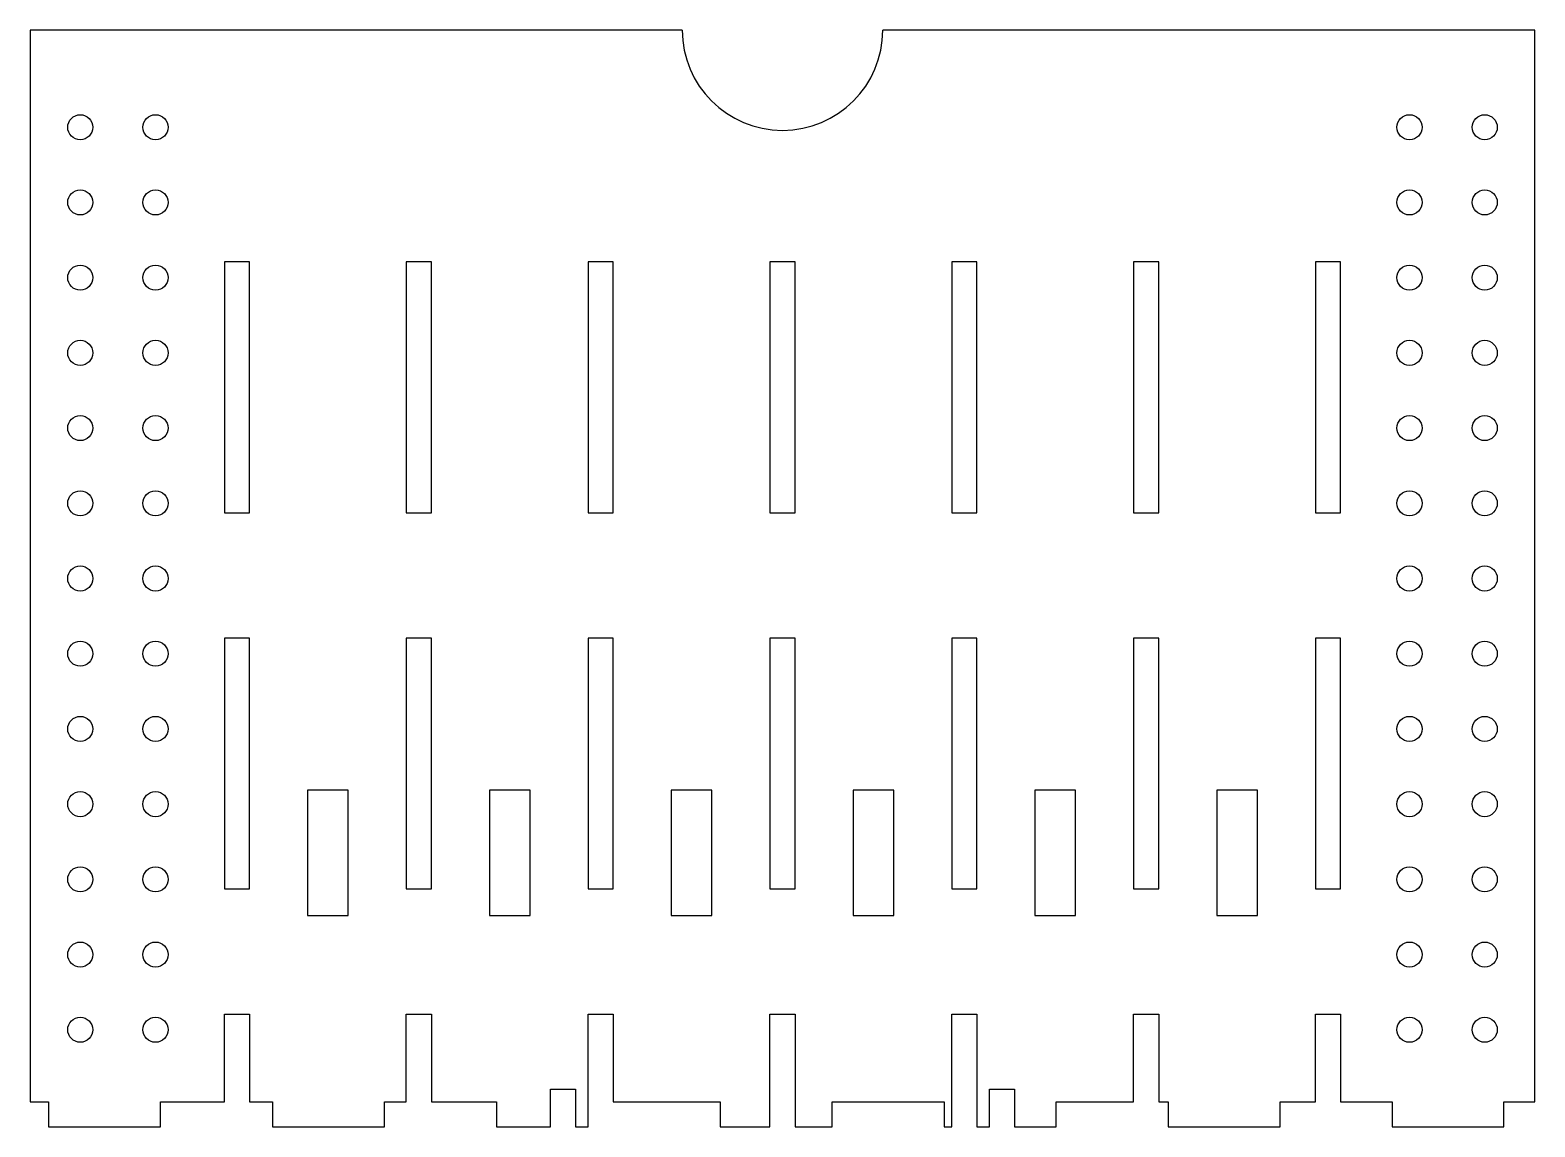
# Model space of a CAD drawing. Header units: millimetres. Extents: x -120 to 120, y -96 to 79.
import ezdxf

# ---------------------------------------------------------------- set-up
doc = ezdxf.new("R2010")
doc.units = ezdxf.units.MM
doc.layers.get('0').update_dxf_attribs({"linetype": 'CONTINUOUS'})

msp = doc.modelspace()

# ---------------------------------------------------------------- linework, layer by layer
for p, q in [((-120, 79), (-120, -92)), ((-16, 79), (-120, 79)), ((120, 79), (16, 79)), ((120, -92), (120, 79)), ((-89, -92), (-89, -78)), ((-89, -78), (-85, -78)), ((-85, -78), (-85, -92)), ((-60, -92), (-60, -78)), ((-60, -78), (-56, -78)), ((-56, -78), (-56, -92)), ((-31, -96), (-31, -78)), ((-31, -78), (-27, -78)), ((-27, -78), (-27, -92)), ((-2, -96), (-2, -78)), ((-2, -78), (2, -78)), ((2, -78), (2, -96)), ((27, -96), (27, -78)), ((27, -78), (31, -78)), ((31, -78), (31, -96)), ((56, -92), (56, -78)), ((56, -78), (60, -78)), ((60, -78), (60, -92)), ((85, -92), (85, -78)), ((85, -78), (89, -78)), ((89, -78), (89, -92)), ((-37, -96), (-37, -90)), ((-37, -90), (-33, -90)), ((-33, -90), (-33, -96)), ((33, -96), (33, -90)), ((33, -90), (37, -90)), ((37, -90), (37, -96)), ((-120, -92), (-117.07, -92)), ((-117.07, -92), (-117.07, -96)), ((-99.21, -96), (-99.21, -92)), ((-99.21, -92), (-89, -92)), ((-85, -92), (-81.36, -92)), ((-81.36, -92), (-81.36, -96)), ((-63.5, -96), (-63.5, -92)), ((-63.5, -92), (-60, -92)), ((-56, -92), (-45.64, -92)), ((-45.64, -92), (-45.64, -96)), ((-27, -92), (-9.93, -92)), ((-9.93, -92), (-9.93, -96)), ((7.93, -96), (7.93, -92)), ((7.93, -92), (25.79, -92)), ((25.79, -92), (25.79, -96)), ((43.64, -96), (43.64, -92)), ((43.64, -92), (56, -92)), ((60, -92), (61.5, -92)), ((61.5, -92), (61.5, -96)), ((79.36, -96), (79.36, -92)), ((79.36, -92), (85, -92)), ((89, -92), (97.21, -92)), ((97.21, -92), (97.21, -96)), ((115.07, -96), (115.07, -92)), ((115.07, -92), (120, -92)), ((-45.64, -96), (-37, -96)), ((-33, -96), (-31, -96)), ((2, -96), (7.93, -96)), ((31, -96), (33, -96)), ((37, -96), (43.64, -96)), ((-117.07, -96), (-99.21, -96)), ((-81.36, -96), (-63.5, -96)), ((-9.93, -96), (-2, -96)), ((25.79, -96), (27, -96)), ((61.5, -96), (79.36, -96)), ((97.21, -96), (115.07, -96))]:
    msp.add_line(p, q)
for points in [[(-89, 42), (-89, 2), (-85, 2), (-85, 42)], [(-60, 42), (-60, 2), (-56, 2), (-56, 42)], [(-31, 42), (-31, 2), (-27, 2), (-27, 42)], [(-2, 42), (-2, 2), (2, 2), (2, 42)], [(27, 42), (27, 2), (31, 2), (31, 42)], [(56, 42), (56, 2), (60, 2), (60, 42)], [(85, 42), (85, 2), (89, 2), (89, 42)], [(-89, -18), (-89, -58), (-85, -58), (-85, -18)], [(-60, -18), (-60, -58), (-56, -58), (-56, -18)], [(-31, -18), (-31, -58), (-27, -58), (-27, -18)], [(-2, -18), (-2, -58), (2, -58), (2, -18)], [(27, -18), (27, -58), (31, -58), (31, -18)], [(56, -18), (56, -58), (60, -58), (60, -18)], [(85, -18), (85, -58), (89, -58), (89, -18)], [(-75.75, -42.25), (-75.75, -62.25), (-69.25, -62.25), (-69.25, -42.25)], [(-46.75, -42.25), (-46.75, -62.25), (-40.25, -62.25), (-40.25, -42.25)], [(-17.75, -42.25), (-17.75, -62.25), (-11.25, -62.25), (-11.25, -42.25)], [(11.25, -42.25), (11.25, -62.25), (17.75, -62.25), (17.75, -42.25)], [(40.25, -42.25), (40.25, -62.25), (46.75, -62.25), (46.75, -42.25)], [(69.25, -62.25), (75.75, -62.25), (75.75, -42.25), (69.25, -42.25)]]:
    msp.add_lwpolyline(points, close=True)
for centre in [(-112, 63.5), (-100, 63.5), (100, 63.5), (112, 63.5), (-112, 51.5), (-100, 51.5), (100, 51.5), (112, 51.5), (-112, 39.5), (-100, 39.5), (100, 39.5), (112, 39.5), (-112, 27.5), (-100, 27.5), (100, 27.5), (112, 27.5), (-112, 15.5), (-100, 15.5), (100, 15.5), (112, 15.5), (-112, 3.5), (-100, 3.5), (100, 3.5), (112, 3.5), (-112, -8.5), (-100, -8.5), (100, -8.5), (112, -8.5), (-112, -20.5), (-100, -20.5), (100, -20.5), (112, -20.5), (-112, -32.5), (-100, -32.5), (100, -32.5), (112, -32.5), (-112, -44.5), (-100, -44.5), (100, -44.5), (112, -44.5), (-112, -56.5), (-100, -56.5), (100, -56.5), (112, -56.5), (-112, -68.5), (-100, -68.5), (100, -68.5), (112, -68.5), (-112, -80.5), (-100, -80.5), (100, -80.5), (112, -80.5)]:
    msp.add_circle(centre, 2)
msp.add_arc((0, 79), 16, -180, 0)

doc.saveas('drawing.dxf')
